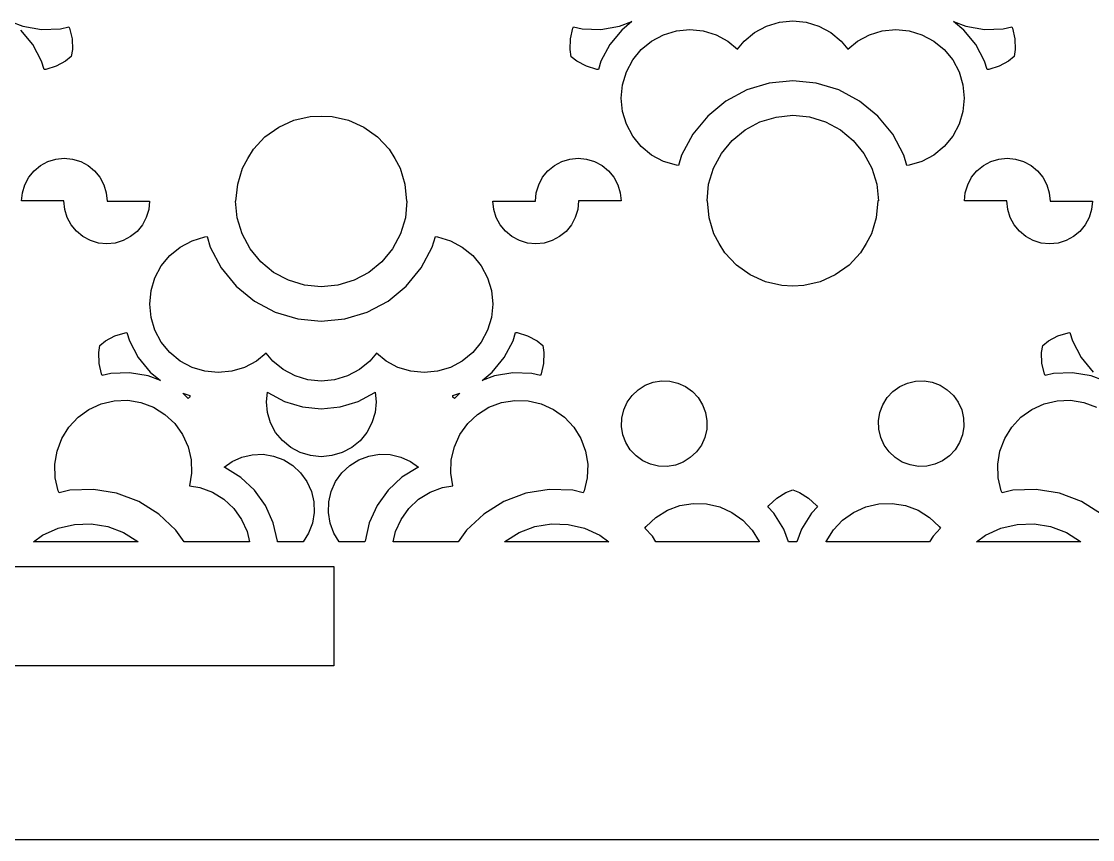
# Model space of a CAD drawing. Header units: metres. Extents: x 20 to 1108, y 20 to 485.
# Drawn here: x 873.96 to 917.13, y 20 to 52.97 of the extents above; entities that cross this region are included whole.
import ezdxf

# ---------------------------------------------------------------- set-up
doc = ezdxf.new("R2010")
doc.units = ezdxf.units.M

msp = doc.modelspace()

# ---------------------------------------------------------------- linework, layer by layer
for p, q in [((873.522, 52.957), (874.021, 52.7695)), ((874.021, 52.7695), (874.771, 52.6455)), ((874.771, 52.6455), (875.531, 52.6699)), ((875.531, 52.6699), (875.874, 52.75)), ((875.874, 52.75), (875.902, 52.6885)), ((875.902, 52.6885), (875.999, 52.2686)), ((896.088, 52.2676), (896.186, 52.6875)), ((896.186, 52.6875), (896.214, 52.75)), ((896.214, 52.75), (896.558, 52.6699)), ((896.558, 52.6699), (897.317, 52.6445)), ((897.317, 52.6445), (898.066, 52.7686)), ((898.066, 52.7686), (898.564, 52.9561)), ((898.564, 52.9561), (898.153, 52.6191)), ((903.51, 52.5195), (903.987, 52.7754)), ((903.987, 52.7754), (904.505, 52.9316)), ((904.505, 52.9316), (905.044, 52.9854)), ((905.044, 52.9854), (905.583, 52.9326)), ((905.583, 52.9326), (906.101, 52.7754)), ((906.101, 52.7754), (906.579, 52.5195)), ((911.936, 52.6191), (911.522, 52.957)), ((911.522, 52.957), (912.021, 52.7695)), ((912.021, 52.7695), (912.771, 52.6455)), ((912.771, 52.6455), (913.531, 52.6699)), ((913.531, 52.6699), (913.874, 52.75)), ((913.874, 52.75), (913.902, 52.6885)), ((913.902, 52.6885), (913.999, 52.2686)), ((874.417, 52.0312), (873.936, 52.6191)), ((875.999, 52.2686), (876.015, 51.834)), ((896.074, 51.834), (896.088, 52.2676)), ((898.153, 52.6191), (897.672, 52.0312)), ((899.359, 52.1738), (899.838, 52.4297)), ((899.838, 52.4297), (900.355, 52.5859)), ((900.355, 52.5859), (900.894, 52.6396)), ((900.894, 52.6396), (901.434, 52.5869)), ((901.434, 52.5869), (901.952, 52.4297)), ((901.952, 52.4297), (902.43, 52.1738)), ((903.091, 52.1758), (903.51, 52.5195)), ((906.579, 52.5195), (906.998, 52.1758)), ((907.658, 52.1738), (908.137, 52.4297)), ((908.137, 52.4297), (908.654, 52.5859)), ((908.654, 52.5859), (909.193, 52.6396)), ((909.193, 52.6396), (909.733, 52.5869)), ((909.733, 52.5869), (910.25, 52.4297)), ((910.25, 52.4297), (910.729, 52.1738)), ((912.417, 52.0312), (911.936, 52.6191)), ((913.999, 52.2686), (914.015, 51.834)), ((874.774, 51.3613), (874.417, 52.0312)), ((876.015, 51.834), (875.967, 51.5459)), ((896.121, 51.5449), (896.074, 51.834)), ((897.672, 52.0312), (897.313, 51.3613)), ((898.598, 51.4121), (898.941, 51.8301)), ((898.941, 51.8301), (899.359, 52.1738)), ((902.43, 52.1738), (902.824, 51.8506)), ((902.824, 51.8506), (903.091, 52.1758)), ((906.998, 52.1758), (907.265, 51.8506)), ((907.265, 51.8506), (907.658, 52.1738)), ((910.729, 52.1738), (911.147, 51.8301)), ((911.147, 51.8301), (911.49, 51.4121)), ((912.774, 51.3613), (912.417, 52.0312)), ((914.015, 51.834), (913.967, 51.5459)), ((875.967, 51.5459), (875.741, 51.3604)), ((896.347, 51.3604), (896.121, 51.5449)), ((898.342, 50.9336), (898.598, 51.4121)), ((911.49, 51.4121), (911.746, 50.9336)), ((913.967, 51.5459), (913.741, 51.3604)), ((874.878, 51.0244), (874.774, 51.3613)), ((874.944, 51.0303), (874.878, 51.0244)), ((875.358, 51.1562), (874.944, 51.0303)), ((875.741, 51.3604), (875.358, 51.1562)), ((896.73, 51.1562), (896.347, 51.3604)), ((897.144, 51.0303), (896.73, 51.1562)), ((897.211, 51.0244), (897.144, 51.0303)), ((897.313, 51.3613), (897.211, 51.0244)), ((912.878, 51.0244), (912.774, 51.3613)), ((912.944, 51.0303), (912.878, 51.0244)), ((913.358, 51.1562), (912.944, 51.0303)), ((913.741, 51.3604), (913.358, 51.1562)), ((898.185, 50.416), (898.342, 50.9336)), ((905.044, 50.5732), (904.1, 50.4795)), ((905.988, 50.4795), (905.044, 50.5732)), ((911.746, 50.9336), (911.903, 50.416)), ((898.133, 49.8779), (898.185, 50.416)), ((903.189, 50.2041), (902.352, 49.7559)), ((904.1, 50.4795), (903.189, 50.2041)), ((906.898, 50.2041), (905.988, 50.4795)), ((907.736, 49.7559), (906.898, 50.2041)), ((911.903, 50.416), (911.956, 49.877)), ((898.186, 49.3379), (898.133, 49.8779)), ((902.352, 49.7559), (901.618, 49.1533)), ((908.47, 49.1533), (907.736, 49.7559)), ((911.956, 49.877), (911.903, 49.3379)), ((898.342, 48.8203), (898.186, 49.3379)), ((911.903, 49.3379), (911.746, 48.8203)), ((884.329, 48.7051), (884.943, 48.9824)), ((884.943, 48.9824), (885.602, 49.1357)), ((885.602, 49.1357), (886.044, 49.1514)), ((886.044, 49.1514), (886.485, 49.1367)), ((886.485, 49.1367), (887.144, 48.9824)), ((887.144, 48.9824), (887.759, 48.7051)), ((898.598, 48.3428), (898.342, 48.8203)), ((901.618, 49.1533), (901.017, 48.4199)), ((903.125, 48.5996), (903.723, 48.9189)), ((903.723, 48.9189), (904.371, 49.1143)), ((904.371, 49.1143), (905.044, 49.1816)), ((905.044, 49.1816), (905.718, 49.1152)), ((905.718, 49.1152), (906.365, 48.9189)), ((906.365, 48.9189), (906.963, 48.5996)), ((909.072, 48.4199), (908.47, 49.1533)), ((911.746, 48.8203), (911.49, 48.3418)), ((883.775, 48.3086), (884.329, 48.7051)), ((887.759, 48.7051), (888.312, 48.3086)), ((901.017, 48.4199), (900.568, 47.582)), ((902.602, 48.1699), (903.125, 48.5996)), ((906.963, 48.5996), (907.486, 48.1699)), ((909.52, 47.582), (909.072, 48.4199)), ((883.312, 47.8145), (883.775, 48.3086)), ((888.312, 48.3086), (888.775, 47.8145)), ((898.941, 47.9238), (898.598, 48.3428)), ((899.359, 47.5801), (898.941, 47.9238)), ((902.172, 47.6465), (902.602, 48.1699)), ((907.486, 48.1699), (907.916, 47.6465)), ((911.146, 47.9238), (910.729, 47.5801)), ((911.49, 48.3418), (911.146, 47.9238)), ((883.081, 47.4434), (883.312, 47.8145)), ((888.775, 47.8145), (889.006, 47.4434)), ((899.838, 47.3252), (899.359, 47.5801)), ((900.568, 47.582), (900.44, 47.1602)), ((901.853, 47.0488), (902.172, 47.6465)), ((907.916, 47.6465), (908.235, 47.0488)), ((909.647, 47.1602), (909.52, 47.582)), ((910.729, 47.5801), (910.25, 47.3252)), ((874.469, 46.9473), (874.73, 47.1621)), ((874.73, 47.1621), (875.029, 47.3213)), ((875.029, 47.3213), (875.352, 47.4189)), ((875.352, 47.4189), (875.689, 47.4521)), ((875.689, 47.4521), (876.025, 47.4199)), ((876.025, 47.4199), (876.349, 47.3213)), ((876.349, 47.3213), (876.647, 47.1621)), ((876.647, 47.1621), (876.908, 46.9473)), ((882.871, 47.0488), (883.081, 47.4434)), ((889.006, 47.4434), (889.217, 47.0488)), ((895.18, 46.9473), (895.44, 47.1621)), ((895.44, 47.1621), (895.74, 47.3213)), ((895.74, 47.3213), (896.062, 47.4189)), ((896.062, 47.4189), (896.399, 47.4521)), ((896.399, 47.4521), (896.736, 47.4199)), ((896.736, 47.4199), (897.059, 47.3213)), ((897.059, 47.3213), (897.358, 47.1621)), ((897.358, 47.1621), (897.62, 46.9473)), ((900.355, 47.168), (899.838, 47.3252)), ((900.44, 47.1602), (900.355, 47.168)), ((909.733, 47.168), (909.647, 47.1602)), ((910.25, 47.3252), (909.733, 47.168)), ((912.469, 46.9473), (912.73, 47.1621)), ((912.73, 47.1621), (913.029, 47.3213)), ((913.029, 47.3213), (913.352, 47.4189)), ((913.352, 47.4189), (913.689, 47.4521)), ((913.689, 47.4521), (914.025, 47.4199)), ((914.025, 47.4199), (914.349, 47.3213)), ((914.349, 47.3213), (914.647, 47.1621)), ((914.647, 47.1621), (914.908, 46.9473)), ((874.095, 46.3867), (874.254, 46.6855)), ((874.254, 46.6855), (874.469, 46.9473)), ((876.908, 46.9473), (877.123, 46.6855)), ((877.123, 46.6855), (877.282, 46.3867)), ((882.675, 46.4014), (882.871, 47.0488)), ((889.217, 47.0488), (889.413, 46.4014)), ((894.806, 46.3867), (894.965, 46.6855)), ((894.965, 46.6855), (895.18, 46.9473)), ((897.62, 46.9473), (897.834, 46.6855)), ((897.834, 46.6855), (897.994, 46.3867)), ((901.656, 46.4014), (901.853, 47.0488)), ((908.235, 47.0488), (908.432, 46.4014)), ((912.095, 46.3867), (912.254, 46.6855)), ((912.254, 46.6855), (912.469, 46.9473)), ((914.908, 46.9473), (915.123, 46.6855)), ((915.123, 46.6855), (915.282, 46.3867)), ((873.997, 46.0645), (874.095, 46.3867)), ((877.282, 46.3867), (877.38, 46.0645)), ((882.607, 45.7236), (882.675, 46.4014)), ((889.413, 46.4014), (889.48, 45.7236)), ((894.707, 46.0645), (894.806, 46.3867)), ((897.994, 46.3867), (898.091, 46.0645)), ((901.591, 45.7305), (901.656, 46.4014)), ((908.432, 46.4014), (908.498, 45.7305)), ((911.997, 46.0645), (912.095, 46.3867)), ((915.282, 46.3867), (915.38, 46.0645)), ((873.964, 45.7305), (873.997, 46.0645)), ((877.38, 46.0645), (877.414, 45.7236)), ((894.674, 45.7236), (894.707, 46.0645)), ((898.091, 46.0645), (898.124, 45.7305)), ((911.964, 45.7305), (911.997, 46.0645)), ((915.38, 46.0645), (915.414, 45.7236)), ((875.674, 45.7305), (873.964, 45.7305)), ((875.708, 45.3906), (875.674, 45.7305)), ((875.806, 45.0674), (875.708, 45.3906)), ((877.414, 45.7236), (879.124, 45.7236)), ((879.091, 45.3906), (878.993, 45.0674)), ((879.124, 45.7236), (879.091, 45.3906)), ((882.656, 45.0527), (882.59, 45.7236)), ((882.59, 45.7236), (882.607, 45.7236)), ((889.497, 45.7236), (889.432, 45.0527)), ((889.48, 45.7236), (889.497, 45.7236)), ((892.997, 45.3906), (892.964, 45.7236)), ((892.964, 45.7236), (894.674, 45.7236)), ((893.094, 45.0674), (892.997, 45.3906)), ((896.381, 45.3906), (896.282, 45.0674)), ((896.414, 45.7305), (896.381, 45.3906)), ((898.124, 45.7305), (896.414, 45.7305)), ((901.607, 45.7305), (901.591, 45.7305)), ((901.675, 45.0527), (901.607, 45.7305)), ((908.48, 45.7305), (908.413, 45.0527)), ((908.498, 45.7305), (908.48, 45.7305)), ((913.674, 45.7305), (911.964, 45.7305)), ((913.708, 45.3906), (913.674, 45.7305)), ((913.806, 45.0674), (913.708, 45.3906)), ((915.414, 45.7236), (917.124, 45.7236)), ((917.091, 45.3906), (916.993, 45.0674)), ((917.124, 45.7236), (917.091, 45.3906)), ((875.965, 44.7686), (875.806, 45.0674)), ((878.993, 45.0674), (878.833, 44.7686)), ((882.852, 44.4062), (882.656, 45.0527)), ((889.432, 45.0527), (889.234, 44.4062)), ((893.254, 44.7686), (893.094, 45.0674)), ((896.282, 45.0674), (896.123, 44.7686)), ((901.871, 44.4062), (901.675, 45.0527)), ((908.413, 45.0527), (908.217, 44.4062)), ((913.965, 44.7686), (913.806, 45.0674)), ((916.993, 45.0674), (916.833, 44.7686)), ((876.18, 44.5078), (875.965, 44.7686)), ((876.44, 44.293), (876.18, 44.5078)), ((878.618, 44.5068), (878.357, 44.293)), ((878.833, 44.7686), (878.618, 44.5068)), ((893.468, 44.5078), (893.254, 44.7686)), ((893.729, 44.293), (893.468, 44.5078)), ((895.908, 44.5068), (895.647, 44.293)), ((896.123, 44.7686), (895.908, 44.5068)), ((914.18, 44.5078), (913.965, 44.7686)), ((914.44, 44.293), (914.18, 44.5078)), ((916.618, 44.5068), (916.357, 44.293)), ((916.833, 44.7686), (916.618, 44.5068)), ((876.739, 44.1338), (876.44, 44.293)), ((877.062, 44.0352), (876.739, 44.1338)), ((877.398, 44.002), (877.062, 44.0352)), ((877.735, 44.0352), (877.398, 44.002)), ((878.059, 44.1338), (877.735, 44.0352)), ((878.357, 44.293), (878.059, 44.1338)), ((880.358, 43.874), (880.838, 44.1299)), ((880.838, 44.1299), (881.354, 44.2861)), ((881.354, 44.2861), (881.44, 44.2949)), ((881.44, 44.2949), (881.567, 43.8721)), ((883.172, 43.8086), (882.852, 44.4062)), ((889.234, 44.4062), (888.915, 43.8076)), ((890.519, 43.8721), (890.647, 44.2949)), ((890.647, 44.2949), (890.732, 44.2871)), ((890.732, 44.2871), (891.25, 44.1299)), ((891.25, 44.1299), (891.728, 43.874)), ((894.029, 44.1338), (893.729, 44.293)), ((894.352, 44.0352), (894.029, 44.1338)), ((894.688, 44.002), (894.352, 44.0352)), ((895.025, 44.0352), (894.688, 44.002)), ((895.348, 44.1338), (895.025, 44.0352)), ((895.647, 44.293), (895.348, 44.1338)), ((902.082, 44.0117), (901.871, 44.4062)), ((908.217, 44.4062), (908.007, 44.0117)), ((914.739, 44.1338), (914.44, 44.293)), ((915.062, 44.0352), (914.739, 44.1338)), ((915.398, 44.002), (915.062, 44.0352)), ((915.735, 44.0352), (915.398, 44.002)), ((916.059, 44.1338), (915.735, 44.0352)), ((916.357, 44.293), (916.059, 44.1338)), ((879.94, 43.5303), (880.358, 43.874)), ((881.567, 43.8721), (882.016, 43.0352)), ((883.602, 43.2842), (883.172, 43.8086)), ((888.915, 43.8076), (888.485, 43.2842)), ((890.071, 43.0352), (890.519, 43.8721)), ((891.728, 43.874), (892.146, 43.5303)), ((902.312, 43.6406), (902.082, 44.0117)), ((902.775, 43.1465), (902.312, 43.6406)), ((907.775, 43.6396), (907.312, 43.1455)), ((908.007, 44.0117), (907.775, 43.6396)), ((879.598, 43.1123), (879.94, 43.5303)), ((884.125, 42.8555), (883.602, 43.2842)), ((888.485, 43.2842), (887.963, 42.8555)), ((892.146, 43.5303), (892.49, 43.1123)), ((879.342, 42.6348), (879.598, 43.1123)), ((882.016, 43.0352), (882.618, 42.3008)), ((884.723, 42.5361), (884.125, 42.8555)), ((887.963, 42.8555), (887.365, 42.5361)), ((889.47, 42.3008), (890.071, 43.0352)), ((892.49, 43.1123), (892.746, 42.6348)), ((903.329, 42.75), (902.775, 43.1465)), ((903.944, 42.4727), (903.329, 42.75)), ((906.759, 42.749), (906.144, 42.4727)), ((907.312, 43.1455), (906.759, 42.749)), ((879.185, 42.1172), (879.342, 42.6348)), ((885.37, 42.3398), (884.723, 42.5361)), ((886.044, 42.2734), (885.37, 42.3398)), ((886.717, 42.3398), (886.044, 42.2734)), ((887.365, 42.5361), (886.717, 42.3398)), ((892.746, 42.6348), (892.902, 42.1172)), ((904.602, 42.3184), (903.944, 42.4727)), ((905.044, 42.3037), (904.602, 42.3184)), ((905.486, 42.3184), (905.044, 42.3037)), ((906.144, 42.4727), (905.486, 42.3184)), ((879.132, 41.5781), (879.185, 42.1172)), ((882.618, 42.3008), (883.352, 41.6992)), ((888.735, 41.6992), (889.47, 42.3008)), ((892.902, 42.1172), (892.955, 41.5771)), ((879.186, 41.0381), (879.132, 41.5781)), ((883.352, 41.6992), (884.189, 41.251)), ((887.898, 41.251), (888.735, 41.6992)), ((892.955, 41.5771), (892.903, 41.0381)), ((879.342, 40.5215), (879.186, 41.0381)), ((884.189, 41.251), (885.1, 40.9756)), ((886.988, 40.9756), (887.898, 41.251)), ((892.903, 41.0381), (892.746, 40.5215)), ((885.1, 40.9756), (886.044, 40.8818)), ((886.044, 40.8818), (886.988, 40.9756)), ((877.347, 40.0947), (877.729, 40.2988)), ((877.729, 40.2988), (878.144, 40.4238)), ((878.144, 40.4238), (878.21, 40.4307)), ((878.21, 40.4307), (878.313, 40.0938)), ((879.598, 40.043), (879.342, 40.5215)), ((892.746, 40.5215), (892.489, 40.042)), ((893.774, 40.0938), (893.877, 40.4307)), ((893.877, 40.4307), (893.944, 40.4248)), ((893.944, 40.4248), (894.357, 40.2988)), ((894.357, 40.2988), (894.741, 40.0947)), ((915.347, 40.0947), (915.729, 40.2988)), ((915.729, 40.2988), (916.144, 40.4238)), ((916.144, 40.4238), (916.21, 40.4307)), ((916.21, 40.4307), (916.313, 40.0938)), ((877.073, 39.6201), (877.121, 39.9092)), ((877.121, 39.9092), (877.347, 40.0947)), ((878.313, 40.0938), (878.671, 39.4238)), ((879.94, 39.625), (879.598, 40.043)), ((892.489, 40.042), (892.146, 39.624)), ((893.416, 39.4238), (893.774, 40.0938)), ((894.741, 40.0947), (894.967, 39.9092)), ((894.967, 39.9092), (895.014, 39.6211)), ((915.073, 39.6201), (915.121, 39.9092)), ((915.121, 39.9092), (915.347, 40.0947)), ((916.313, 40.0938), (916.671, 39.4238)), ((877.089, 39.1865), (877.073, 39.6201)), ((878.671, 39.4238), (879.152, 38.8359)), ((880.358, 39.2812), (879.94, 39.625)), ((883.823, 39.6045), (883.43, 39.2812)), ((884.09, 39.2793), (883.823, 39.6045)), ((888.264, 39.6045), (887.997, 39.2783)), ((888.658, 39.2812), (888.264, 39.6045)), ((892.146, 39.624), (891.728, 39.2812)), ((892.935, 38.8359), (893.416, 39.4238)), ((895.014, 39.6211), (895, 39.1865)), ((915.089, 39.1865), (915.073, 39.6201)), ((916.671, 39.4238), (917.152, 38.8359)), ((877.186, 38.7666), (877.089, 39.1865)), ((880.838, 39.0254), (880.358, 39.2812)), ((881.354, 38.8682), (880.838, 39.0254)), ((881.894, 38.8154), (881.354, 38.8682)), ((882.434, 38.8682), (881.894, 38.8154)), ((882.952, 39.0254), (882.434, 38.8682)), ((883.43, 39.2812), (882.952, 39.0254)), ((884.509, 38.9355), (884.09, 39.2793)), ((884.987, 38.6797), (884.509, 38.9355)), ((887.578, 38.9355), (887.101, 38.6797)), ((887.997, 39.2783), (887.578, 38.9355)), ((889.136, 39.0254), (888.658, 39.2812)), ((889.654, 38.8682), (889.136, 39.0254)), ((890.193, 38.8154), (889.654, 38.8682)), ((890.732, 38.8682), (890.193, 38.8154)), ((891.25, 39.0254), (890.732, 38.8682)), ((891.728, 39.2812), (891.25, 39.0254)), ((895, 39.1865), (894.901, 38.7666)), ((915.186, 38.7666), (915.089, 39.1865)), ((877.214, 38.7041), (877.186, 38.7666)), ((877.557, 38.7842), (877.214, 38.7041)), ((878.316, 38.8096), (877.557, 38.7842)), ((879.066, 38.6855), (878.316, 38.8096)), ((879.565, 38.498), (879.066, 38.6855)), ((879.152, 38.8359), (879.565, 38.498)), ((885.505, 38.5225), (884.987, 38.6797)), ((886.044, 38.4697), (885.505, 38.5225)), ((886.583, 38.5225), (886.044, 38.4697)), ((887.101, 38.6797), (886.583, 38.5225)), ((892.523, 38.499), (892.935, 38.8359)), ((893.021, 38.6855), (892.523, 38.499)), ((893.77, 38.8096), (893.021, 38.6855)), ((894.53, 38.7852), (893.77, 38.8096)), ((894.874, 38.7051), (894.53, 38.7852)), ((894.901, 38.7666), (894.874, 38.7051)), ((899.102, 38.3057), (899.419, 38.4258)), ((899.419, 38.4258), (899.752, 38.4805)), ((899.752, 38.4805), (900.092, 38.4697)), ((900.092, 38.4697), (900.42, 38.3926)), ((909.668, 38.3926), (909.996, 38.4697)), ((909.996, 38.4697), (910.336, 38.4814)), ((910.336, 38.4814), (910.669, 38.4258)), ((910.669, 38.4258), (910.985, 38.3057)), ((915.214, 38.7041), (915.186, 38.7666)), ((915.557, 38.7842), (915.214, 38.7041)), ((916.316, 38.8096), (915.557, 38.7842)), ((917.066, 38.6855), (916.316, 38.8096)), ((917.565, 38.498), (917.066, 38.6855)), ((883.835, 37.6357), (883.873, 38.0225)), ((883.873, 38.0225), (883.89, 38.0088)), ((883.89, 38.0088), (884.561, 37.6504)), ((887.527, 37.6504), (888.197, 38.0088)), ((888.197, 38.0088), (888.214, 38.0225)), ((888.214, 38.0225), (888.253, 37.6348)), ((898.568, 37.8965), (898.815, 38.1279)), ((898.815, 38.1279), (899.102, 38.3057)), ((900.42, 38.3926), (900.727, 38.2539)), ((900.727, 38.2539), (901.004, 38.0557)), ((901.004, 38.0557), (901.235, 37.8096)), ((908.852, 37.8096), (909.084, 38.0557)), ((909.084, 38.0557), (909.362, 38.2549)), ((909.362, 38.2549), (909.668, 38.3926)), ((910.985, 38.3057), (911.273, 38.127)), ((911.273, 38.127), (911.52, 37.8965)), ((876.682, 37.333), (877.176, 37.5566)), ((877.176, 37.5566), (877.701, 37.6797)), ((877.701, 37.6797), (878.244, 37.6982)), ((878.244, 37.6982), (878.777, 37.6094)), ((878.777, 37.6094), (879.285, 37.4189)), ((880.461, 37.9805), (880.747, 37.8936)), ((880.681, 37.7754), (880.461, 37.9805)), ((880.738, 37.8193), (880.681, 37.7754)), ((880.741, 37.8262), (880.738, 37.8193)), ((880.747, 37.8936), (880.741, 37.8262)), ((883.878, 37.2041), (883.835, 37.6357)), ((884.561, 37.6504), (885.288, 37.4297)), ((886.8, 37.4297), (887.527, 37.6504)), ((888.253, 37.6348), (888.21, 37.2041)), ((891.34, 37.8936), (891.625, 37.9805)), ((891.347, 37.8262), (891.34, 37.8936)), ((891.349, 37.8203), (891.347, 37.8262)), ((891.407, 37.7764), (891.349, 37.8203)), ((891.625, 37.9805), (891.407, 37.7764)), ((892.803, 37.4199), (893.31, 37.6094)), ((893.31, 37.6094), (893.843, 37.6973)), ((893.843, 37.6973), (894.386, 37.6807)), ((894.386, 37.6807), (894.912, 37.5576)), ((894.912, 37.5576), (895.406, 37.334)), ((898.232, 37.3145), (898.372, 37.6221)), ((898.372, 37.6221), (898.568, 37.8965)), ((901.235, 37.8096), (901.414, 37.5215)), ((908.674, 37.5215), (908.852, 37.8096)), ((911.52, 37.8965), (911.716, 37.6221)), ((911.716, 37.6221), (911.855, 37.3135)), ((914.682, 37.333), (915.176, 37.5566)), ((915.176, 37.5566), (915.701, 37.6797)), ((915.701, 37.6797), (916.245, 37.6982)), ((916.245, 37.6982), (916.777, 37.6094)), ((916.777, 37.6094), (917.285, 37.4189)), ((876.242, 37.0176), (876.682, 37.333)), ((879.285, 37.4189), (879.746, 37.1318)), ((879.746, 37.1318), (880.14, 36.7617)), ((884.002, 36.79), (883.878, 37.2041)), ((885.288, 37.4297), (886.044, 37.3555)), ((886.044, 37.3555), (886.8, 37.4297)), ((888.21, 37.2041), (888.085, 36.79)), ((891.947, 36.7627), (892.342, 37.1328)), ((892.342, 37.1328), (892.803, 37.4199)), ((895.406, 37.334), (895.847, 37.0186)), ((898.155, 36.9854), (898.232, 37.3145)), ((901.414, 37.5215), (901.533, 37.2051)), ((901.533, 37.2051), (901.588, 36.8721)), ((908.5, 36.8721), (908.555, 37.2051)), ((908.555, 37.2051), (908.674, 37.5215)), ((911.855, 37.3135), (911.932, 36.9854)), ((914.242, 37.0176), (914.682, 37.333)), ((875.871, 36.623), (876.242, 37.0176)), ((880.14, 36.7617), (880.455, 36.3223)), ((884.206, 36.4082), (884.002, 36.79)), ((888.085, 36.79), (887.88, 36.4072)), ((891.633, 36.3232), (891.947, 36.7627)), ((895.847, 37.0186), (896.217, 36.623)), ((898.144, 36.6465), (898.155, 36.9854)), ((901.588, 36.8721), (901.577, 36.5332)), ((908.512, 36.5332), (908.5, 36.8721)), ((911.932, 36.9854), (911.944, 36.6465)), ((913.871, 36.623), (914.242, 37.0176)), ((875.586, 36.1621), (875.871, 36.623)), ((880.455, 36.3223), (880.679, 35.8281)), ((884.481, 36.0732), (884.206, 36.4082)), ((887.88, 36.4072), (887.605, 36.0723)), ((891.408, 35.8291), (891.633, 36.3232)), ((896.217, 36.623), (896.503, 36.1621)), ((898.199, 36.3135), (898.144, 36.6465)), ((898.318, 35.9971), (898.199, 36.3135)), ((901.577, 36.5332), (901.501, 36.2051)), ((908.588, 36.2051), (908.512, 36.5332)), ((911.889, 36.3115), (911.769, 35.9961)), ((911.944, 36.6465), (911.889, 36.3115)), ((913.586, 36.1621), (913.871, 36.623)), ((875.395, 35.6553), (875.586, 36.1621)), ((884.815, 35.7988), (884.481, 36.0732)), ((887.605, 36.0723), (887.271, 35.7988)), ((896.503, 36.1621), (896.692, 35.6562)), ((898.497, 35.709), (898.318, 35.9971)), ((901.361, 35.8965), (901.164, 35.6211)), ((901.501, 36.2051), (901.361, 35.8965)), ((908.727, 35.8965), (908.588, 36.2051)), ((908.924, 35.6221), (908.727, 35.8965)), ((911.769, 35.9961), (911.59, 35.708)), ((913.395, 35.6553), (913.586, 36.1621)), ((875.307, 35.1221), (875.395, 35.6553)), ((880.679, 35.8281), (880.802, 35.3018)), ((882.447, 35.2314), (882.842, 35.4102)), ((882.842, 35.4102), (883.263, 35.5088)), ((883.263, 35.5088), (883.696, 35.5234)), ((883.696, 35.5234), (884.124, 35.4531)), ((884.124, 35.4531), (884.529, 35.2998)), ((885.198, 35.5938), (884.815, 35.7988)), ((885.612, 35.4688), (885.198, 35.5938)), ((886.044, 35.4268), (885.612, 35.4688)), ((886.475, 35.4688), (886.044, 35.4268)), ((886.889, 35.5938), (886.475, 35.4688)), ((887.271, 35.7988), (886.889, 35.5938)), ((887.559, 35.2998), (887.964, 35.4531)), ((887.964, 35.4531), (888.392, 35.5225)), ((888.392, 35.5225), (888.825, 35.5098)), ((888.825, 35.5098), (889.245, 35.4102)), ((889.245, 35.4102), (889.641, 35.2314)), ((891.285, 35.3018), (891.408, 35.8291)), ((896.692, 35.6562), (896.781, 35.123)), ((898.728, 35.4629), (898.497, 35.709)), ((899.007, 35.2637), (898.728, 35.4629)), ((901.164, 35.6211), (900.917, 35.3906)), ((909.171, 35.3916), (908.924, 35.6221)), ((911.359, 35.4609), (911.085, 35.2656)), ((911.59, 35.708), (911.359, 35.4609)), ((913.307, 35.1221), (913.395, 35.6553)), ((875.325, 34.5791), (875.307, 35.1221)), ((880.802, 35.3018), (880.82, 34.7598)), ((882.131, 35.0049), (882.447, 35.2314)), ((882.152, 34.9971), (882.131, 35.0049)), ((882.798, 34.5947), (882.152, 34.9971)), ((884.529, 35.2998), (884.897, 35.0703)), ((884.897, 35.0703), (885.213, 34.7744)), ((886.874, 34.7744), (887.19, 35.0713)), ((887.19, 35.0713), (887.559, 35.2998)), ((889.936, 34.9971), (889.29, 34.5957)), ((889.641, 35.2314), (889.957, 35.0059)), ((889.957, 35.0059), (889.936, 34.9971)), ((891.269, 34.7607), (891.285, 35.3018)), ((896.781, 35.123), (896.764, 34.5801)), ((899.312, 35.125), (899.007, 35.2637)), ((899.641, 35.0479), (899.312, 35.125)), ((899.979, 35.0371), (899.641, 35.0479)), ((900.313, 35.0918), (899.979, 35.0371)), ((900.63, 35.2119), (900.313, 35.0918)), ((900.917, 35.3906), (900.63, 35.2119)), ((909.458, 35.2119), (909.171, 35.3916)), ((909.774, 35.0928), (909.458, 35.2119)), ((910.108, 35.0371), (909.774, 35.0928)), ((910.447, 35.0488), (910.108, 35.0371)), ((910.775, 35.126), (910.447, 35.0488)), ((911.085, 35.2656), (910.775, 35.126)), ((913.325, 34.5791), (913.307, 35.1221)), ((875.447, 34.0537), (875.325, 34.5791)), ((880.82, 34.7598), (880.736, 34.2568)), ((883.352, 34.0752), (882.798, 34.5947)), ((885.213, 34.7744), (885.465, 34.4238)), ((886.623, 34.4238), (886.874, 34.7744)), ((889.29, 34.5957), (888.735, 34.0762)), ((891.352, 34.2578), (891.269, 34.7607)), ((896.764, 34.5801), (896.641, 34.0537)), ((913.447, 34.0537), (913.325, 34.5791)), ((876.861, 34.1064), (875.912, 34.0762)), ((877.798, 33.9521), (876.861, 34.1064)), ((880.736, 34.2568), (881.151, 34.1885)), ((881.151, 34.1885), (881.659, 33.9971)), ((885.465, 34.4238), (885.644, 34.0283)), ((886.444, 34.0283), (886.623, 34.4238)), ((890.429, 33.998), (890.936, 34.1895)), ((890.936, 34.1895), (891.352, 34.2578)), ((895.227, 34.1074), (894.289, 33.9531)), ((896.176, 34.0771), (895.227, 34.1074)), ((914.861, 34.1064), (913.912, 34.0762)), ((915.798, 33.9521), (914.861, 34.1064)), ((875.482, 33.9756), (875.447, 34.0537)), ((875.912, 34.0762), (875.482, 33.9756)), ((878.687, 33.6172), (877.798, 33.9521)), ((881.659, 33.9971), (882.119, 33.7119)), ((882.119, 33.7119), (882.515, 33.3408)), ((883.794, 33.459), (883.352, 34.0752)), ((885.644, 34.0283), (885.742, 33.6074)), ((886.346, 33.6074), (886.444, 34.0283)), ((888.735, 34.0762), (888.293, 33.459)), ((889.573, 33.3418), (889.968, 33.7119)), ((889.968, 33.7119), (890.429, 33.998)), ((894.289, 33.9531), (893.4, 33.6182)), ((896.605, 33.9756), (896.176, 34.0771)), ((896.641, 34.0537), (896.605, 33.9756)), ((904.086, 33.4619), (904.402, 33.7578)), ((904.402, 33.7578), (904.77, 33.9873)), ((904.77, 33.9873), (905.045, 34.0898)), ((905.045, 34.0898), (905.317, 33.9883)), ((905.317, 33.9883), (905.686, 33.7588)), ((905.686, 33.7588), (906.002, 33.4629)), ((913.482, 33.9756), (913.447, 34.0537)), ((913.912, 34.0762), (913.482, 33.9756)), ((916.687, 33.6172), (915.798, 33.9521)), ((879.493, 33.1162), (878.687, 33.6172)), ((882.515, 33.3408), (882.829, 32.9023)), ((884.107, 32.7666), (883.794, 33.459)), ((885.742, 33.6074), (885.756, 33.1738)), ((886.332, 33.1738), (886.346, 33.6074)), ((888.293, 33.459), (887.98, 32.7666)), ((889.258, 32.9023), (889.573, 33.3418)), ((893.4, 33.6182), (892.595, 33.1172)), ((899.53, 32.9824), (899.991, 33.2686)), ((899.991, 33.2686), (900.498, 33.459)), ((900.498, 33.459), (901.031, 33.5469)), ((901.031, 33.5469), (901.573, 33.5303)), ((901.573, 33.5303), (902.101, 33.4072)), ((902.101, 33.4072), (902.594, 33.1836)), ((904.047, 33.4082), (904.086, 33.4619)), ((904.288, 33.1504), (904.047, 33.4082)), ((906.041, 33.4092), (905.8, 33.1504)), ((906.002, 33.4629), (906.041, 33.4092)), ((907.494, 33.1836), (907.988, 33.4072)), ((907.988, 33.4072), (908.515, 33.5303)), ((908.515, 33.5303), (909.057, 33.5479)), ((909.057, 33.5479), (909.59, 33.46)), ((909.59, 33.46), (910.098, 33.2686)), ((910.098, 33.2686), (910.559, 32.9824)), ((917.493, 33.1162), (916.687, 33.6172)), ((880.187, 32.4658), (879.493, 33.1162)), ((882.829, 32.9023), (883.053, 32.4072)), ((885.756, 33.1738), (885.686, 32.7471)), ((886.401, 32.748), (886.332, 33.1738)), ((889.035, 32.4082), (889.258, 32.9023)), ((892.595, 33.1172), (891.9, 32.4668)), ((899.136, 32.6123), (899.53, 32.9824)), ((902.594, 33.1836), (903.034, 32.8682)), ((903.034, 32.8682), (903.404, 32.4727)), ((904.689, 32.5059), (904.288, 33.1504)), ((905.8, 33.1504), (905.398, 32.5059)), ((906.684, 32.4736), (907.054, 32.8682)), ((907.054, 32.8682), (907.494, 33.1836)), ((910.559, 32.9824), (910.952, 32.6123)), ((874.816, 32.2637), (875.436, 32.543)), ((875.436, 32.543), (876.093, 32.6963)), ((876.093, 32.6963), (876.77, 32.7197)), ((876.77, 32.7197), (877.438, 32.6094)), ((877.438, 32.6094), (878.072, 32.3701)), ((880.521, 32), (880.187, 32.4658)), ((883.053, 32.4072), (883.147, 32)), ((884.28, 32.0264), (884.107, 32.7666)), ((885.686, 32.7471), (885.533, 32.3408)), ((886.555, 32.3418), (886.401, 32.748)), ((887.98, 32.7666), (887.807, 32.0273)), ((888.938, 32), (889.035, 32.4082)), ((891.9, 32.4668), (891.565, 32)), ((894.016, 32.3701), (894.649, 32.6094)), ((894.649, 32.6094), (895.317, 32.7197)), ((895.317, 32.7197), (895.995, 32.6973)), ((895.995, 32.6973), (896.653, 32.5439)), ((896.653, 32.5439), (897.269, 32.2656)), ((899.086, 32.5439), (899.136, 32.6123)), ((899.389, 32.2217), (899.086, 32.5439)), ((903.404, 32.4727), (903.69, 32.0117)), ((904.88, 32), (904.689, 32.5059)), ((905.398, 32.5059), (905.208, 32)), ((906.397, 32.0127), (906.684, 32.4736)), ((911.002, 32.5439), (910.7, 32.2217)), ((910.952, 32.6123), (911.002, 32.5439)), ((912.816, 32.2637), (913.436, 32.543)), ((913.436, 32.543), (914.093, 32.6963)), ((914.093, 32.6963), (914.77, 32.7197)), ((914.77, 32.7197), (915.438, 32.6094)), ((915.438, 32.6094), (916.072, 32.3701)), ((874.449, 32), (874.816, 32.2637)), ((878.66, 32), (874.449, 32)), ((878.072, 32.3701), (878.647, 32.0117)), ((878.647, 32.0117), (878.66, 32)), ((883.147, 32), (880.521, 32)), ((884.281, 32), (884.28, 32.0264)), ((885.321, 32), (884.281, 32)), ((885.533, 32.3408), (885.321, 32)), ((886.767, 32), (886.555, 32.3418)), ((887.806, 32), (886.767, 32)), ((887.807, 32.0273), (887.806, 32)), ((891.565, 32), (888.938, 32)), ((893.427, 32), (893.44, 32.0127)), ((897.639, 32), (893.427, 32)), ((893.44, 32.0127), (894.016, 32.3701)), ((897.269, 32.2656), (897.639, 32)), ((899.525, 32), (899.389, 32.2217)), ((903.695, 32), (899.525, 32)), ((903.69, 32.0117), (903.695, 32)), ((905.208, 32), (904.88, 32)), ((906.394, 32), (906.397, 32.0127)), ((910.562, 32), (906.394, 32)), ((910.7, 32.2217), (910.562, 32)), ((912.449, 32), (912.816, 32.2637)), ((916.66, 32), (912.449, 32)), ((916.072, 32.3701), (916.647, 32.0117)), ((916.647, 32.0117), (916.66, 32)), ((866.544, 31), (886.544, 31)), ((886.544, 31), (886.544, 27)), ((886.544, 27), (866.544, 27)), ((801.544, 20), (951.544, 20))]:
    msp.add_line(p, q)

doc.saveas('drawing.dxf')
